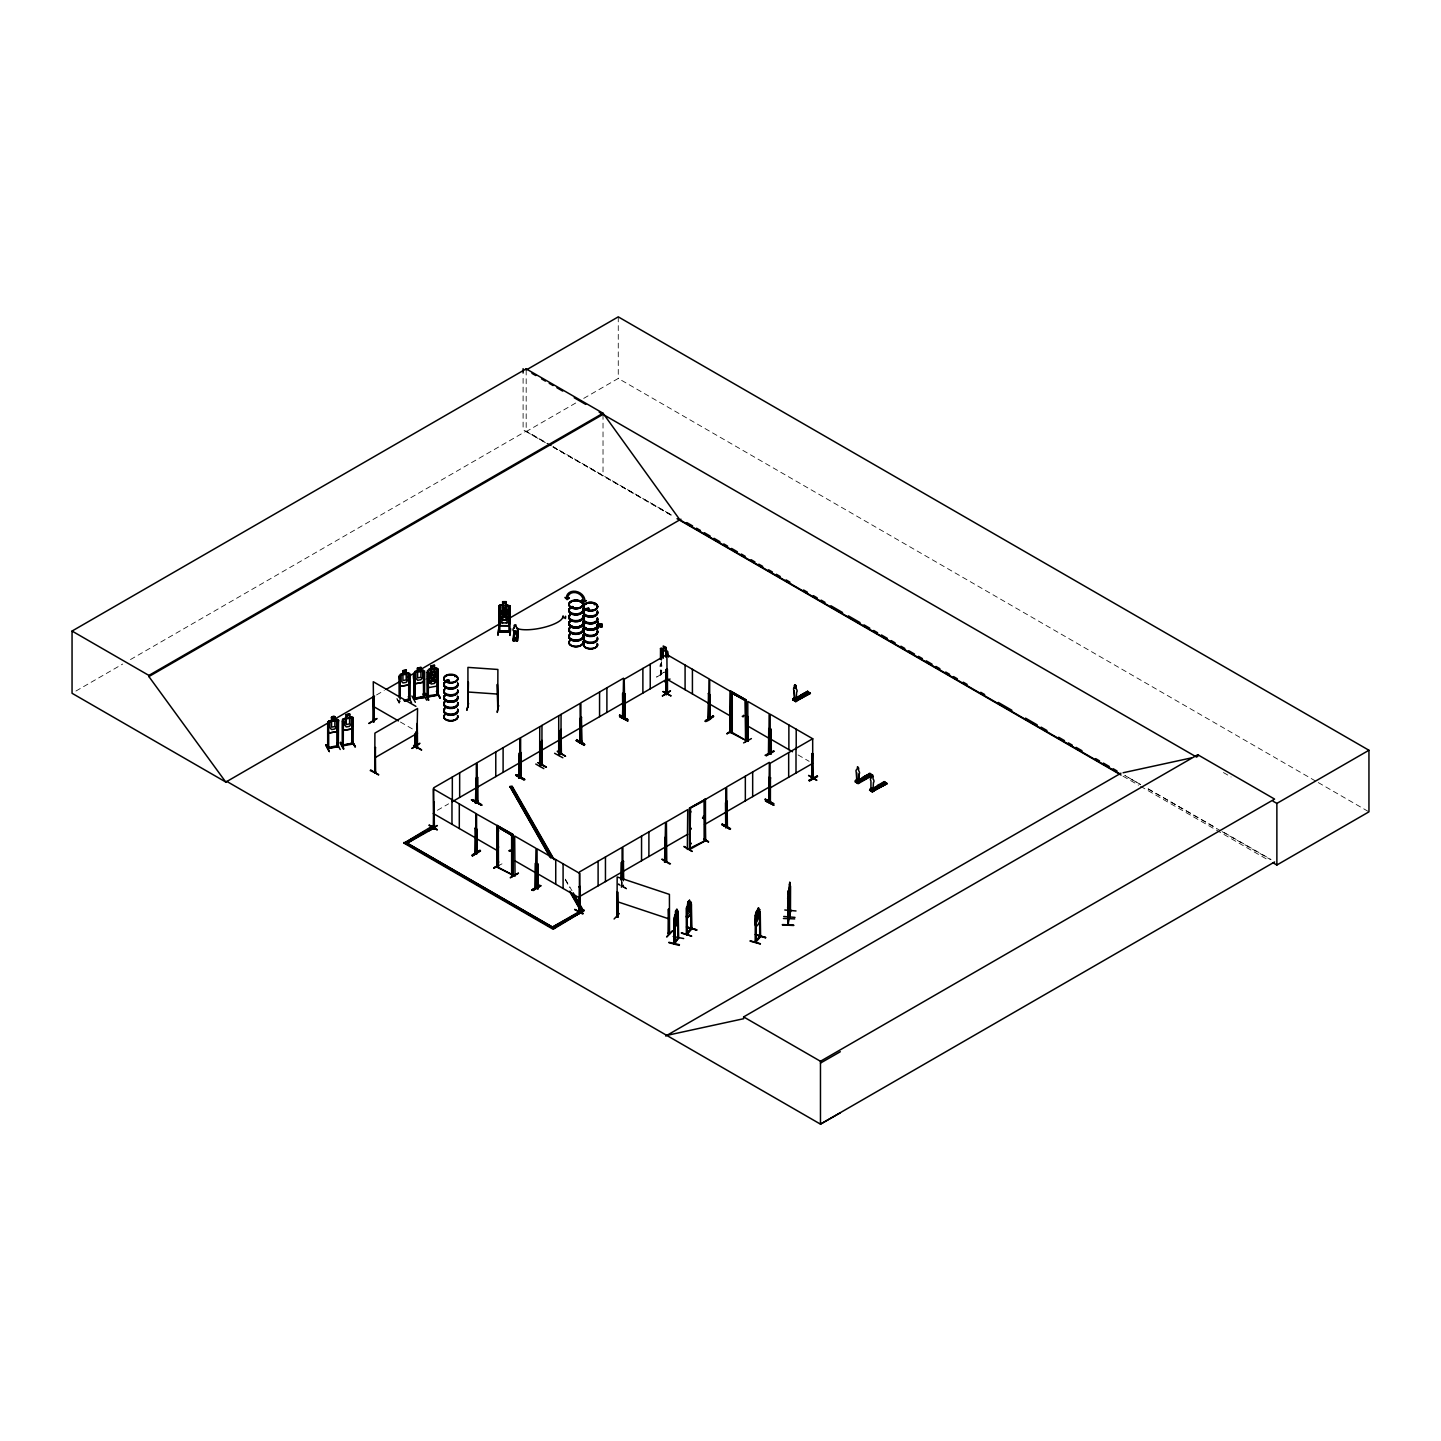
<?xml version="1.0" encoding="UTF-8"?>
<svg xmlns="http://www.w3.org/2000/svg" width="1441" height="1441" viewBox="0 0 1441 1441"><rect width="100%" height="100%" fill="white"/><g stroke="black" fill="none" stroke-linecap="round" stroke-linejoin="round"><path stroke-width="0.75" stroke-dasharray="5 3.75" d="M618.009 884.54L626.673 888.773L618.603 883.675M626.619 888.34L620.188 884.666M398.923 700.812L399.301 701.947L399.139 700.74M398.923 701.713L400.004 701.515M661.509 674.352C659.798 675.847 663.292 669.831 661.239 662.013M397.158 698.669L400.58 704.829M656.61 677.198L664.301 672.353M621.107 879.839C622.692 883.801 620.621 889.097 621.9 886.755M623.395 885.873L622.854 885.675M626.277 888.935L618.081 884.378M626.565 888.773L618.063 883.999M622.602 885.422L622.944 886.557L623.683 885.134M623.557 886.161L622.512 885.495M664.337 671.992L656.682 676.802M660.662 674.838C661.581 677.18 659.041 666.192 660.482 663.851M621.828 885.891L621.017 887.26M497.938 865.951L502.008 863.843M75.941 691.032L122.683 664.049M130.483 659.546L526.181 431.093L551.164 445.503M526.181 370.013L526.181 431.598L576.058 402.814M583.731 398.382L618.261 378.443L1316.299 781.454M376.533 694.958L384.297 690.455M437.38 810.292L448.601 803.826M621.701 886.827L621.828 881.586M621.431 887.386L621.377 880.001M399.085 701.065L400.058 700.92M399.157 701.911L400.13 701.731M660.753 674.874L660.753 663.689M623.683 886.035L623.395 884.99M551.164 445.863L523.101 429.742L523.101 375.218M553.11 446.998L672.064 515.338L553.074 446.62M1148.225 788.911L1216.474 828.125M1224.274 832.61L1271.07 859.502M1318.263 782.571L1368.95 811.841M1223.427 772.556L1231.064 776.969M1148.153 788.947L1220.131 830.502M1222.076 831.619L1270.71 859.701M526.181 431.598L545.4 442.693M553.074 447.124L671.2 515.32M1123.007 776.177L1138.588 785.165M1140.552 786.3L1269.071 860.511M798.044 754.922L809.158 761.334M400.418 722.031L413.999 729.866M660.518 675.127L661.491 661.851M565.34 879.136L572.005 890.772M565.34 879.911L569.789 887.674M396.743 698.741L400.058 705.045M622.098 881.748L622.098 887.062M618.261 316.858L618.261 378.443M603.022 414.378L603.022 475.962M1140.425 784.426L1124.827 775.474L1140.371 784.462"/><path stroke-width="1.5" d="M788.245 902.48L788.065 904.696L787.903 903.345M789.56 894.393L789.722 882.306L789.776 916.602M788.209 893.924L788.515 890.412L788.245 925.284L788.389 924.257M508.691 613.488L510.006 614.641L508.691 613.488L498.874 614.514M499 605.778L500.117 604.716L510.006 605.796L510.006 622.782L508.727 625.79L500.009 625.736L498.874 622.638L500.099 625.556M500.009 622.944L498.874 619.846L500.009 622.944L508.727 622.908L510.006 619.99M500.045 613.506L498.874 614.587M500.099 610.75C496.172 612.551 507.358 608.66 508.691 610.696L510.006 611.777M508.691 610.696L500.045 610.714M788.605 903.399L787.759 909.199L788.839 900.517M789.938 896.086L790.19 892.429M790.064 892.411L789.272 901.111L789.146 898.824M788.209 892.7L787.849 925.266L788.839 918.836M668.408 933.966L668.534 909.073L669.326 934.236L668.228 933.912L669.525 934.002L669.417 894.393L617.162 876.975L617.054 916.548L618.153 916.908L616.874 916.782L617.162 891.943L617.955 916.458M669.218 933.3L668.246 932.975L669.326 933.336M782.409 924.96L793.685 925.482M782.409 924.564L793.685 925.104M783.724 916.476L795 917.395M498.82 607.291L499.847 607.291L498.82 607.291L498.802 632.203L498.928 630.96L509.898 631.104L510.006 632.275L509.88 605.832L506.169 604.788L506.295 601.654L502.585 601.672L502.711 604.806L500.856 605.796L500.856 611.452L502.711 613.902L506.169 613.938L508.025 611.542M498.73 628.636L497.956 635.283L498.784 628.258M499.847 631.032L499.847 631.933M508.871 607.4L509.898 607.418L508.871 607.4L508.979 632.311M508.655 616.838L500.117 616.73L498.874 613.866L500.009 616.91L508.727 616.928L510.006 613.938M509.844 632.311L498.82 631.915M498.928 631.284L509.862 631.14M510.708 628.852L509.88 635.427L510.276 628.834M562.638 617.541C563.269 620.351 563.503 612.479 562.638 617.541A24.587 7.205 -11.3 0 1 542.536 627.736A24.587 7.205 -11.3 0 1 516.599 628.258M789.11 900.535L789.74 885.026M788.245 902.57L788.533 899.202M858.53 781.869L858.908 774.159A2.522 1.459 60 0 0 858.656 770.647L858.53 767.837M858.656 781.797L859.016 774.087M872.976 790.208L873.462 782.427A2.522 1.459 60 0 0 873.102 778.987L872.976 776.177M787.849 898.788L787.849 896.95L787.633 898.77M516.689 639.138L517.211 631.14M788.803 918.854L789.92 883.891M513.212 640.741L513.987 630.906L513.212 640.741L517.211 640.705M516.689 639.047L514.185 638.975L513.662 631.05A2.522 2.053 4.7 0 1 514.185 627.916L514.185 627.826M513.879 638.219L513.771 640.272L513.59 638.201L513.879 639.065M514.167 634.851L514.581 630.906M514.419 634.869L514.725 630.924M514.905 634.869L515.23 630.942M514.797 638.399L515.95 638.435L514.797 638.399L514.797 640.29L515.95 640.218L515.95 638.435M515.5 637.985L515.518 639.102M515.338 637.967L515.284 639.12M517.211 631.23A2.522 2.053 4.7 0 0 516.689 627.988L515.77 624.655M515.95 640.218L515.95 638.525M516.707 634.905L516.238 640.813C519.264 610.101 517.085 646.703 517.067 639.156M516.725 640.813L517.301 634.905M517.463 640.831L518.184 628.906M517.535 640.849L517.787 629.015M789.218 889.583L789.488 884.45M745.483 740.206L731.434 732.929L731.434 692.689L744.979 700.506L745.681 741.557L746.042 699.894L730.389 690.869L730.047 732.532L732.262 732.478L743.592 739.107M677.828 923.159L678.135 919.502L677.828 923.159L674.622 927.842L674.082 925.392M795.378 698.525L794.82 700.596L794.081 690.743A2.522 1.459 60 0 1 794.459 687.717L794.693 684.997M794.225 699.029L795.126 698.273M859.304 782.139L859.502 782.481C853.811 779.671 859.448 780.698 856.494 780.698M871.211 775.798L872.471 774.772L857.305 783.147L872.525 775.114M872.147 788.821L871.463 789.398M870.868 788.569L870.868 790.37C870.328 788.029 873.192 789.614 870.742 788.641L870.742 790.443M690.797 914.116L686.799 918.583L690.797 914.116L691.302 910.496M760.2 918.133L759.695 921.736C750.581 939.244 758.29 899.652 755.264 915.755M668.93 942.288L679.45 944.684M668.93 942.684L679.251 945.422M783.418 918.475L794.693 918.908M784.787 909.991L796.008 910.964M788.119 892.718L788.515 890.412M788.731 891.997L788.641 903.399M788.065 902.264L788.263 900.589M790.551 886.125L790.461 911.414L790.1 909.901M789.11 917.124L790.154 910.73M788.335 925.158L789.38 888.521M789.65 917.052L790.587 911.27M515.121 638.147L515.374 638.993M535.782 764.054L543.815 768.611M562.855 757.768L554.605 753.283M670.479 863.861L662.302 859.376M789.434 884.63L789.848 882.324M789.704 886.521L789.02 890.682M790.082 883.891L789.704 885.513M789.38 894.177L789.704 892.177M789.704 894.609L789.38 896.608L789.218 895.239M681.431 933.12L691.59 936.11M681.431 932.741L691.536 936.128M750.095 941.135L760.254 943.963M750.329 940.793L760.434 943.747M468.001 706.919L467.929 682.35M468.505 703.334L466.866 710.305L468.469 703.712M497.325 684.619L497.757 709.35L497.884 669.471L467.929 667.381L467.929 707.279L468.433 682.368M497.253 712.43L498.586 705.424L497.253 711.908M472.36 855.882L480.159 850.244L472.198 854.891L472.396 855.99L480.555 850.929M518.436 873.246L510.51 877.479M447.467 680.296L446.134 681.305M446.746 681.341L447.07 680.242L448.025 681.305M447.557 681.269L447.07 680.296M454.672 676.423L455.104 676.64M498.28 830.124L498.37 831.637L498.442 830.088M498.442 846.948L498.226 846.894M498.406 847.776L498.406 846.569M498.226 863.051L498.46 861.556L498.442 862.511M571.104 606.841L573.248 607.021M572.852 606.643L571.861 606.517M580.093 601.87L580.633 602.122M586.217 608.516L585.712 609.021A7.043 4.071 0 0 1 588.721 608.048M585.821 609.075L587.46 609.129M594.917 603.995L594.088 604.463L595.133 604.716M690.779 812.22L690.815 811.409M690.581 829.169L690.779 827.873L690.833 829.422M690.599 844.354L690.833 842.877L690.815 843.814M731.344 712.052L731.398 713.601L731.398 712.088M803.628 695.535L802.079 695.174M803.105 695.931L802.673 694.994M879.424 786.246L879.226 785.183M879.226 786.011L880.487 785.597M678.279 938.469L678.207 913.252L678.639 938.055C677.9 935.713 679.071 937.947 674.064 943.747L674.64 915.593M378.641 774.519L370.229 770.575M429.004 825.279L437.019 829.89M429.328 825.063L437.344 829.692M472.342 800.241L480.501 804.78M472.234 800.367C502.116 815.102 451.555 790.172 480.898 804.6M480.88 804.096L472.792 799.575M576.436 740.602C582.434 739.719 591.44 751.049 576.616 739.593M584.235 744.925L576.292 740.692M584.614 744.637L576.526 740.098M619.522 716.735L628.006 721.076L619.846 716.483M583.209 913.36L574.743 909.523M582.794 914.098L574.779 909.433M730.083 829.079C705.478 814.723 747.213 837.617 722.229 824.774M722.355 824.162L730.389 828.809M773.745 805.141L765.315 800.854L773.799 805.249M674.082 942.918L674.406 943.963L674.154 917.359M674.856 943.387L675.523 914.296L674.658 915.665L677.828 910.946L678.135 938.577M678.585 938.001L674.442 943.909L674.46 918.638M691.302 902.372L691.392 929.409L690.671 901.868L686.24 908.082L686.402 934.47M794.459 698.543L793.991 700.128M328.89 747.699L327.954 747.681M327.719 748.293L338.383 746.402M327.701 747.663L338.383 745.501M337.176 746.618L337.284 721.959L338.383 721.995L337.41 722.175M352.252 743.304L353.081 742.854L342.49 745.627M351.874 743.97L352 719.311L353.081 719.347L352.108 719.527M413.621 699.065L424.537 697.336M423.222 697.336L424.284 696.201M427.166 696.868L437.956 694.94M438.082 694.256L436.767 694.256L437.848 694.058M427.563 684.817L428.661 687.627L436.947 686.078L438.154 682.836M337.32 731.56L328.962 733.001L337.32 731.56L338.509 720.122L338.311 746.726L327.701 748.563L327.683 723.688L328.782 723.724L327.683 723.688M352.018 728.93L343.66 730.353L352.018 728.93L353.243 717.546L349.659 717.042L349.659 714.015L346.11 714.664L344.507 724.823L346.272 726.93L349.587 726.336L351.352 723.598L351.352 717.924L349.587 717.24L349.551 714.142M408.668 684.943L400.31 686.366L408.668 684.943L409.892 681.701M424.429 678.999L423.258 682.151L415.044 683.791C413.513 680.206 412.234 674.568 415.044 671.488L417.494 671.128M424.591 679.071L423.366 682.295L415.044 683.791M428.589 681.593L436.875 680.044L438.118 676.874L436.911 680.098L428.589 681.593L427.491 678.783M794.766 698.975L796.243 699.894L796.603 692.184A2.522 1.459 60 0 0 796.243 688.744L796.225 685.88M871.985 789.02L870.958 789.344M703.838 817.497L702.506 818.02L704.361 817.768M703.01 817.497L703.604 818.02M703.334 818.02L703.28 817.083M703.514 815.876L703.64 818.632M689.591 903.381L689.537 900.157L687.897 902.066L687.123 907.11L687.267 934.2L686.402 933.57M508.637 622.818L509.88 619.9M510.006 622.71L508.637 625.682L500.099 625.628M325.882 745.213L329.323 751.572L325.954 744.817M340.058 742.781L343.426 749.032M340.598 742.205L343.931 748.852M411.91 695.985L415.368 702.289M428.319 700.164L425.473 693.373M686.871 934.597L686.853 909.379L686.709 934.705L691.734 928.851M755.318 942.09L755.318 915.719M756.111 940.919L755.264 941.189M759.695 936.974L759.677 909.523L755.75 914.044L758.56 907.812L758.56 910.838M794.495 685.25L795.9 685.322M871.229 775.564L872.958 776.555M870.922 789.056L870.94 780.986A2.522 1.459 60 0 1 871.319 777.96L871.319 775.744M369.022 723.526L377.02 718.519L369.076 723.166M429.364 830.664L437.307 825.513L429.364 830.16M541.023 885.819L533.152 890.07M766.198 755.877L774.141 751.229M598.213 623.467L596.988 620.17M598.213 626.493L596.934 629.321M596.898 627.7L598.087 626.367L601.834 626.979L601.834 623.953L598.087 623.539L596.898 621.846M601.798 627.051L601.834 623.953M372.895 721.473L374.102 721.743L373.273 696.687L373.039 721.563M416.017 745.105C412.937 746.906 417.169 743.448 415.927 732.118M433.201 828.431L434.101 828.935L434.083 802.205L434.371 827.098L433.327 827.656M475.674 852.532L476.971 852.946M537.331 888.178L538.159 888.701L536.989 888.34M537.871 888.214L537.331 887.278M666.336 693.932L666.607 669.381M666.967 694.202L666.138 694.652L667.507 694.148L667.399 669.507L666.408 669.254L667.399 669.507M537.115 888.467L537.061 848.785L579.732 873.426L579.822 913.072L578.922 911.667L579.948 910.964M666.408 654.286L709.08 678.909L708.594 717.888M770.106 753.841L771.295 754.075L771.187 729.416L770.178 729.164L771.187 729.416M812.04 777.077L812.562 776.969M690.563 849.019L705.46 840.733L705.46 799.269L689.464 808.113L689.825 849.776L690.509 808.707L689.464 808.113M787.885 924.672L788.065 896.608M417.368 746.996L416.755 748.563L417.548 708.486L374.894 733.127L374.804 772.772L375.705 772.322L374.498 772.574L375.561 771.493M416.449 747.465L417.638 747.159L416.593 747.393M416.449 748.365L417.368 747.897M433.291 827.314L434.335 827.08M476.124 801.682L475.368 802.979M518.814 777.005L519.571 776.609M580.111 742.529L581.696 742.025L581.317 717.204L581.047 742.421M623.971 717.69L624.728 717.294M580.111 911.234C581.462 909.451 577.517 911.487 579.948 910.064M664.751 862.348L665.544 822.271L622.872 846.912L622.872 879.136M727.345 826.251L726.282 825.549L727.183 825.063M726.3 826.486L727.381 826.161L726.426 826.359M769.638 801.971L770.124 802.061M769.638 802.871L770.521 802.349L769.71 802.817M811.697 777.636L812.022 778.806L812.4 753.229L812.94 778.482L811.589 777.762L812.454 776.969M811.697 778.536L812.454 777.852M691.77 928.941L691.338 904.173L690.833 929.409M436.227 674.766L434.462 677.504L431.147 678.099L429.382 676.009L431.003 665.832L434.534 665.202L434.462 668.426L436.227 669.11L436.245 680.674L434.48 683.43L431.183 684.061L429.418 681.953L429.418 676.297L431.057 674.874M677.792 911.072L676.73 921.538L675.451 923.393L674.766 921.97M675.451 915.323L676.73 913.45M675.451 920.979L676.73 919.124M558.694 755.282L558.73 715.745M561.071 714.394L560.945 753.985M579.678 743.178L580.075 718.393L580.003 742.998M666.769 861.682L666.408 821.928L687.735 809.608L687.339 849.433L688.096 848.479M704.523 799.917L725.85 787.597L725.796 827.62L725.868 826.666M674.496 942.576L678.045 937.929M510.456 851.271C511.663 847.974 508.385 853.27 509.448 850.424M510.186 850.856L509.574 850.694M743.304 716.267L743.592 715.294L743.592 716.303M742.241 716.321L743.16 716.861M856.296 782.103L856.296 780.302L857.521 780.265M446.746 680.35L446.026 681.143L447.07 681.467M573.086 607.039L571.609 607.057M573.14 607.165L572.87 606.859M353.207 743.07L342.652 745.033M353.153 744.024L353.243 717.546M409.802 699.155L408.722 699.876M428.265 696.958L428.373 672.263L427.275 672.226L427.419 697.12L427.455 670.587L431.039 668.93M438.082 695.156L427.527 697.084M508.025 617.45L506.169 619.864L502.711 619.846L500.856 617.414M506.169 622.746L508.025 620.332L508.025 605.886L506.169 604.86M688.222 902.282L689.591 900.337M688.222 903.309L689.212 901.147M686.745 926.995L696.886 929.895L686.492 926.833M686.348 933.552L690.833 928.761M686.402 934.543L691.392 928.761M759.677 909.523L758.506 911L758.452 907.776M755.768 917.016L755.606 942.342L755.714 940.757M759.731 937.028L760.236 911.811L760.596 936.614L755.768 942.234M755.66 934.615L765.783 937.515L755.426 934.813M759.731 936.398L756.165 941.045M755.318 942.18L760.182 935.551M427.563 676.694L428.643 675.325L438.118 674.64M327.846 748.545L327.864 722.049L331.412 720.338M327.9 722.121L329.034 720.842M353.081 743.988L342.4 745.916L342.58 719.401L346.146 717.762M351.946 716.807L342.58 719.401M406.344 670.101L402.796 670.749L402.922 673.848L401.138 675.181L401.138 680.836L402.922 682.944L406.218 682.35L408.001 679.612L408.001 673.956L406.218 673.253L406.308 670.029L402.76 670.677L402.76 673.704L399.247 675.487L400.346 686.438M378.587 774.988L370.643 769.89M542.284 765.279L541.96 740.404L542.284 765.171M559.378 755.3L559.378 730.659M725.868 827.566L727.093 801.376L727.381 826.269M497.217 865.951L497.577 865.194M515.031 875.822L514.671 836.014L535.998 848.317L535.295 887.926M708.63 693.319L708.342 718.14L708.63 693.319L709.819 719.401M748.203 741.25L747.789 716.393L747.915 740.998M768.449 753.373L768.755 728.498L768.755 753.499M617.955 917.106L618.045 892.249M619.27 913.576L614.1 918.998M672.299 930.85L666.625 936.974L672.353 931.282M433.705 826.522L433.813 826.522M476.809 801.25C479.06 800.439 475.998 803.412 477.89 801.232M476.269 801.971L476.269 802.871M477.764 801.989L477.529 777.131L477.457 801.718M519.715 777.78L518.688 778.014L519.481 752.904L518.688 777.924L519.571 777.492M519.859 777.726L519.769 738.098L477.097 762.739L477.259 802.349M581.678 741.322L580.597 741.34L581.678 741.052M623.647 717.798L622.8 718.266L623.539 678.189L580.885 702.812L580.885 742.421M624.89 717.564L624.187 718.879L625.016 718.339M624.655 693.607L624.926 718.501L624.655 693.607L623.845 718.699L624.728 718.194M665.922 694.364L665.886 669.813L665.796 694.49L666.733 693.715M664.535 862.096L665.274 837.077M768.377 801.25L769.404 801.016L768.521 801.52M768.377 802.151L769.746 801.844M770.16 802.979L769.998 763.388L812.67 738.747L812.76 778.356M691.284 927.932L691.392 928.508M755.75 941.405L756.111 917.106M513.771 639.408L514.491 640.759L513.248 640.759M864.978 776.789L864.78 777.852M1119.855 773.835L679.864 519.823L603.022 413.225L526.181 368.86L72.05 631.05L72.05 693.283L225.841 782.067L329.863 721.887L331.574 720.482L331.412 717.294C337.5 713.187 332.529 721.959 337.284 719.347L338.545 720.194M661.401 647.982L660.446 648.648L667.705 651.44L668.624 657.078M499.793 632.185L499.847 607.291M660.753 650.251L660.753 659.203M665.904 647.441L663.256 645.946L663.256 649.17L661.905 649.459L663.256 658.267M668.192 679.828L665.003 681.755L670.029 679.035M793.793 700.488L793.072 698.741L794.748 698.02L793.072 698.741M792.856 699.948L807.518 691.266L808.239 692.13L793.577 700.236M807.518 691.266L810.4 693.373L795.018 701.191L809.662 692.707L795.36 701.389M795.522 701.479L797.215 699.443L795.54 700.164M868.347 774.069C875.48 777.275 865.248 774.61 869.806 773.223L872.706 775.33L858.188 783.652L855.378 781.779L870.328 773.745L856.08 782.463L855.378 780.716C857.359 777.401 858.134 784.174 856.422 782.031L856.422 780.229M855.666 782.211L870.508 774.105M857.377 783.202L871.823 774.844M857.827 783.436L857.827 782.985M869.824 790.262L884.99 782.445L869.607 790.28L871.499 788.317M884.954 782.445C880.289 779.923 888.647 787.092 882.793 782.409M884.252 781.562L887.152 783.67L871.787 791.541L886.593 783.382M872.111 791.703L887.116 783.688M520.976 752.508L520.922 777.564L521.264 752.67M540.087 741.485L540.033 766.522L540.375 741.629M560.945 754.4L561.071 729.362L561.396 754.237L560.675 753.247M524.704 779.311L516.707 774.646M538.159 762.685L546.373 767.26L538.322 762.613M580.417 743.196L580.075 703.424L520.633 737.756L520.579 777.383M546.355 767.206L538.123 762.793M565.484 756.237L557.235 751.247L565.466 756.183M584.271 745.393L576.274 740.692M725.489 802.781L725.742 827.602M692.13 851.379L683.917 846.443L692.148 851.433M708.414 842.048L705.406 839.581M373.291 720.374L373.669 721.905L373.994 697.102M374.066 720.806L373.435 720.428M374.804 772.772L375.326 747.519L375.615 772.412M375.597 747.681L374.606 747.933M413.909 745.411L421.529 749.752M411.91 748.419L419.907 743.286L412.018 748.419M434.371 802.367L433.651 802.781M475.728 803.177L476.034 777.996L475.512 803.249M581.588 717.366L580.597 717.636M622.944 718.176L623.269 692.995L622.458 718.104L622.998 717.312M624.926 693.769L623.935 694.022M665.886 669.813L666.877 669.543M515.68 775.276L524.182 779.617L516.13 775.024M619.468 715.366L627.952 719.689L619.9 715.114M670.84 695.841L663.238 691.5M433.417 826.287L434.443 826.305M476.323 802.889L476.323 763.19L433.651 787.813L433.327 828.557M434.011 827.999L433.291 788.875L475.962 813.499L475.278 852.766M667.219 693.715L666.481 693.157M624.926 718.501L624.205 679.215L666.877 654.574L667.219 694.346L667.129 669.669M475.782 853.108L475.494 827.909L476.521 853.576M476.232 828.323L475.224 828.053M709.35 693.733L708.342 693.463M475.548 851.631L475.674 851.631M708.396 717.276L709.44 717.51L708.54 717.258M713.331 715.727L705.315 720.806L713.673 716.339M537.349 863.591L538.033 888.575M770.917 729.578L770.989 753.373M770.989 753.625L770.521 752.742M580.147 886.539L579.156 886.791L580.147 886.539L580.093 912.91L579.012 912.621L579.282 887.818M621.107 879.839L621.828 862.168L621.828 879.424M622.602 878.974L623.323 861.286L623.593 878.722M623.593 861.448L622.602 861.718M727.381 801.538L726.372 801.79M768.99 801.79L769.332 762.361L726.66 786.984L726.786 826.558M770.719 777.924L769.71 778.194M812.076 778.734L812.382 753.553M813.138 753.643L811.661 753.967M661.905 859.196L669.579 863.916M765.351 799.413L773.745 803.862L765.243 799.539M665.274 860.817L664.751 861.448M579.57 912.135L553.164 926.707L579.84 911.306L581.389 912.207L553.164 929.283L404.056 843.183L432.282 826.125L433.831 827.026L407.173 843.183L434.101 828.035M664.553 862.132L665.634 861.88M583.929 910.154L575.986 915.323L583.983 910.226M576.058 915.269L584.037 910.676L576.04 914.873M813.138 777.383L812.058 778.068L812.4 753.229M809.103 780.211L817.497 776.321L809.158 780.283M809.103 780.734L817.101 775.979M817.479 776.285L809.554 780.968M476.557 828.971L476.611 853.991L476.935 829.187M710.053 694.598L709.692 719.419L709.674 679.413L731.019 691.734L730.767 731.109M713.493 716.249C697.012 724.643 710.107 721.923 713.277 715.655M705.279 721.257L713.277 716.573M730.641 706.486L730.785 731.524M493.831 867.896L498.604 865.05M493.813 868.347L498.658 865.537L493.813 867.824M731.722 730.461L726.93 733.757L731.92 731.019M731.74 730.857L726.948 733.649M510.294 877.803L518.274 873.174M535.368 863.249L535.332 887.962M743.592 742.908L751.391 738.585M531.945 889.89L539.907 885.206L531.927 889.836M531.981 890.322L539.961 885.693M765.063 755.3L773.223 751.175M72.05 631.05L148.891 675.415L603.022 413.225M840.319 1112.812L820.469 1124.142L226.795 781.4L225.733 782.013L148.891 676.568L603.022 414.378M333.754 719.653L374.588 696.075M386.242 689.338L399.859 681.485M407.641 676.982L499.036 624.223M508.745 618.603L680.945 519.192M374.894 757.768L417.548 733.127M452.33 801.664L476.323 787.813M477.097 787.38L519.769 762.739M520.633 762.379L580.075 728.065M580.885 727.453L623.539 702.812M624.205 703.838L666.877 679.215M404.056 843.183L424.663 831.295M428.463 829.097L432.282 826.882L433.993 828.053M497.271 825.459L496.929 867.122L512.348 874.795L498.442 867.464L498.316 827.278L511.861 835.096L511.843 875.534L512.924 875.948L512.924 834.483L497.271 825.459L496.929 867.122M476.647 854.009L476.557 814.003L512.924 834.483M730.047 691.068L746.042 699.894M794.459 685.502L794.459 687.717M796.243 686.528L796.243 688.744M794.081 690.743L794.567 698.795L794.531 697.894M730.047 732.532L730.389 690.869M792.91 700.002L807.536 691.608M808.023 691.77L793.054 699.822L795.954 701.713M809.698 692.851L795.432 701.407M795.756 701.479L810.328 693.355M705.46 799.269L689.681 808.221L689.464 849.56M579.426 896.626L622.098 871.985M622.872 871.535L665.544 846.912M726.66 811.625L769.332 786.984M666.408 846.551L687.735 834.231M704.523 824.558L725.85 812.238M769.998 788.011L812.67 763.388M404.056 842.409L553.164 928.508L581.389 912.207M705.46 840.733L704.901 799.431M856.675 780.806L856.494 772.646A2.522 1.459 60 0 1 856.873 769.62L857.755 766.882M855.378 780.716L857.053 780.86M863.123 777.293L864.6 776.231L867.266 777.996L864.6 776.231M865.897 775.708L867.374 774.646L870.04 776.177M855.161 781.905L870.022 773.799M857.827 782.139L859.502 781.4M877.569 785.633L879.046 784.57L881.712 786.336L879.046 784.57M880.343 784.048L881.82 782.985L884.486 784.516M869.589 790.244L884.468 782.139M884.81 782.211L870.544 790.785L869.806 790.118L872.688 792.028M872.273 791.325L873.948 789.74L873.948 790.821M886.935 783.31L872.273 791.775L872.273 790.479M665.724 1036.043L1120.918 773.223M743.628 1016.914L1197.759 754.724L1274.601 799.089L820.469 1061.278L743.628 1016.914L743.628 1018.715L666.787 1035.413M1273.051 801.214L1276.87 803.412L1368.95 750.257L1368.95 811.841L1276.87 865.014L1272.979 862.763M1274.601 861.952L820.469 1124.142L820.469 1061.278M820.469 1063.08L840.319 1051.732M731.56 692.905L745.483 700.236L731.56 692.905L731.524 732.983M511.645 835.222L498.442 827.494L511.645 835.222L511.645 875.191M511.825 851.811L512.185 849.956M691.86 847.254L704.163 841.166L704.055 800.89L689.933 808.365L689.825 849.776M502.711 610.75L500.856 611.759L500.856 620.278L502.711 622.728M500.856 614.623L502.711 613.632M425.383 693.823L428.896 700.11M375.164 772.16L375.326 747.519M519.318 777.546L519.481 752.904M572.545 606.877L571.555 606.967M446.332 680.8L447.755 680.999M731.398 696.129L731.524 696.904M731.344 696.039L731.56 696.093M731.344 727.561L731.56 727.921M864.6 777.095L865.609 777.852M768.665 802.385L769.044 800.89M770.377 802.403L770.431 777.762M665.148 860.835L664.949 862.276M541.924 765.423L541.96 725.435M514.743 875.119L515.085 875.84M424.356 696.543L413.747 699.281L413.747 674.406L414.72 674.244L414.774 698.831M423.438 696.363L413.891 698.417M428.265 696.057L427.166 695.931L436.767 694.508M328.692 748.419L328.656 723.508M337.32 745.663L338.293 745.79M338.293 746.69L338.221 745.501M559.054 755.516L559.09 730.515M747.843 741.394L747.789 701.425L769.134 713.727L768.882 753.103M865.411 777.906L865.411 776.789M535.692 888.106L535.638 863.087M1123.115 772.754L1191.185 757.948M617.054 915.647L618.153 915.972L617.036 915.954M668.426 933.678L668.534 909.073M871.841 788.587L871.265 789.344M549.94 857.053L509.97 786.516L512.059 786.12L554.245 859.773M509.97 787.29L512.059 786.894L553.128 858.602M569.915 891.168L581.029 910.55L583.119 910.928L581.029 911.324L569.915 891.943M434.48 675.361L431.183 675.973L431.183 681.629L434.48 681.017L434.462 669.435L431.147 670.029L431.147 675.685L434.462 675.09M421.042 667.453L417.494 668.102L417.62 671.2L415.837 672.533L415.837 678.189L417.62 680.296L420.916 679.702L422.699 676.964L422.699 671.308L420.916 670.605L421.006 667.399L417.458 668.03L417.458 671.056M431.111 665.922L434.462 665.382M408.776 700.236L408.632 675.325L409.604 675.163L409.658 700.092L409.892 673.559L406.344 673.127M421.042 670.497L424.591 670.93L424.429 697.372L413.981 699.281M400.382 674.208L408.632 672.731M423.33 670.083L415.044 671.488M434.57 668.3L438.118 668.732L438.046 695.21L437.848 670.317L436.875 670.497L436.875 695.373M436.821 667.994L428.589 669.308M399.157 697.426L399.031 677.054L400.004 676.892L400.13 697.264M423.348 672.695L424.429 672.731L423.348 672.695L423.582 697.552M400.13 677.108L399.031 677.054M414.828 699.083L414.828 674.46L413.747 674.406M428.373 672.263L427.275 672.226M436.947 691.824L439.793 698.056M404.327 700.092L408.524 699.353M404.435 700.326L409.73 698.867M404.327 700.74L409.73 699.768M404.435 700.956L409.568 699.768M426.716 700.182L422.897 694.022M331.448 717.366L334.996 716.735M346.146 714.718L349.659 714.015M408.253 696.669L411.532 702.506M436.407 691.446L440.298 698.056L436.893 691.752M329.052 720.86L338.419 720.266M342.4 721.04L343.48 721.076L342.4 721.04L342.634 745.898M352.054 740.638L354.918 746.888M340.22 749.518L336.762 742.872M351.604 740.656L355.423 746.87L352 740.584M662.86 691.626L670.912 695.841M619.54 715.24L627.592 719.834M413.549 745.555L421.583 750.095M515.752 775.168L523.731 779.869M816.705 780.392L808.581 775.42L816.633 779.995M343.48 744.583L343.48 745.483M328.656 747.249L328.512 748.095M509.177 850.568L510.456 850.532M879.424 785.309L880.487 785.777M437.037 695.355L436.875 694.472M373.669 721.905L373.273 681.719L415.927 706.36M352.162 744.186L352 719.311M343.246 745.483L343.372 720.86M337.446 746.834L337.284 721.959M415.116 745.501L415.206 733.865M415.602 746.132L415.656 732.28M579.678 912.135L581.389 912.982M502.711 611.777L506.169 611.795M502.711 614.641L506.169 614.659M502.711 617.432L506.169 617.45M502.711 604.734L498.874 605.742L498.874 622.71M502.711 611.47L506.169 611.524M509.88 632.275L498.838 632.167M513.59 639.282L517.355 639.39M788.713 892.393L788.731 919.484M790.19 884.306L790.028 911.306M689.482 903.345L689.482 912.441L687.951 914.224L687.123 912.765M758.398 910.982L759.209 916.674L756.849 921.862L756.903 912.765M497.884 709.008L497.361 684.403M467.929 692.004L497.884 694.094M794.91 684.871L796.207 686.24M598.123 626.313L601.708 626.853M676.766 912.279L676.892 909.271L676.73 924.564M673.199 936.488L683.682 938.559M446.692 681.071L448.061 680.728M687.897 902.066L687.897 905.092M755.39 934.47L765.531 937.893M686.24 916.224L686.925 918.619M686.528 927.175L696.705 930.111M617.162 901.616L669.417 919.034M342.508 744.997L343.588 745.051M433.993 828.935L433.921 825.945M431.093 671.92L434.588 671.2L434.624 674.298L436.245 675.018M857.413 766.846L858.512 768.215M506.169 610.786L508.025 611.795M506.169 613.65L508.025 614.677M773.763 751.103L766.27 755.48M708.342 718.104L708.792 717.042M622.548 693.409L622.818 718.212M765.243 799.016L773.745 803.862M581.588 742.007L581.317 717.204M722.013 824.432L730.245 829.368L722.049 824.846M477.529 777.131L476.809 777.546M621.107 862.583L621.377 880.001M417.548 748.095L417.278 723.31M540.645 885.693L533.152 890.592M703.784 839.058L708.612 841.814L703.622 839.22M516.508 775.222L524.74 779.761M1368.95 750.257L618.261 316.858L526.181 370.013L526.181 368.86M531.945 373.345L535.8 375.561M541.564 378.893L545.4 381.108M549.237 383.324L553.074 385.54M556.928 387.755L562.692 391.087M574.22 397.752L585.73 404.399M599.186 412.162L1196.696 757.137M686.781 522.579L692.617 525.947M696.507 528.199L700.398 530.432M704.289 532.684L710.143 536.052M714.034 538.304L719.87 541.672M723.76 543.923L727.651 546.175M731.56 548.427L737.396 551.795M741.286 554.046L745.177 556.298M751.013 559.666L754.922 561.918M758.813 564.17L762.703 566.403M768.539 569.789L772.43 572.023M776.339 574.275L780.229 576.526M786.065 579.894L789.956 582.146M803.592 590.017L807.482 592.269M813.318 595.637L817.209 597.889M821.1 600.122L825.009 602.374M830.845 605.742L842.517 612.497M848.371 615.865L860.043 622.602M863.934 624.854L869.788 628.222M873.678 630.474L877.569 632.725M881.46 634.977L887.296 638.345M891.186 640.597L895.095 642.848M900.931 646.216L904.822 648.468M908.713 650.702L914.549 654.088M918.457 656.321L922.348 658.573M926.239 660.825L932.075 664.193M935.966 666.444L939.874 668.696M945.71 672.064L949.601 674.316M953.492 676.568L957.382 678.801M963.236 682.187L967.127 684.421M980.745 692.292L984.635 694.544M998.271 702.415L1011.906 710.287M1025.524 718.14L1037.214 724.895M1041.104 727.147L1046.941 730.515M1058.631 737.252L1064.467 740.62M1068.357 742.872L1072.248 745.123M1076.139 747.375L1081.993 750.743M1095.61 758.614L1099.501 760.866M1103.392 763.1L1109.246 766.486M1113.136 768.719L1117.027 770.971M677.036 518.688L1121.062 775.06M793.991 698.345L796.351 699.822M793.27 699.714L795.54 701.01M812.85 738.837L770.178 714.196L770.178 753.895L770.467 729.002M865.897 775.492L868.563 777.023M880.343 783.832L883.009 785.363M863.123 777.077L865.789 778.626M877.569 785.417L880.235 786.966M871.121 789.38L873.102 790.136M869.824 789.056L870.022 790.028M666.408 678.909L709.08 703.55M770.178 738.837L792.532 751.734M709.674 704.055L731.019 716.375M747.789 726.048L769.134 738.368M373.273 706.36L398.473 720.914M433.291 813.499L475.962 838.14M476.557 838.644L497.902 850.965M514.671 860.637L535.998 872.958M537.061 873.426L579.732 898.067M497.271 866.924L497.469 825.819M407.551 843.399L552.786 927.265M475.224 852.784L475.494 827.909M760.65 935.587L760.686 936.524M414.918 745.736L414.936 734.027M480.267 850.748L472.306 855.396M856.927 780.662L856.494 772.646M573.122 892.718L583.119 910.154M574.22 895.419L583.119 910.928M509.97 786.516L551.038 858.224M437.848 670.317L436.875 670.497M409.604 675.163L408.632 675.325M342.616 727.597L343.697 730.425M327.864 730.173L328.998 733.073M325.882 744.871L329.323 751.572M427.563 678.675L428.679 681.485M427.689 684.781L428.734 687.519M790.659 909.865L790.659 910.82M787.633 906.911L787.795 909.199M1276.87 803.412L1276.87 865.014M1197.759 754.724L1197.759 756.507M808.707 693.643L806.041 692.328M796.999 699.317L797.215 700.506M796.207 729.218L796.207 749.374M796.008 748.365L796.008 772.988M788.875 724.985L788.875 749.626M788.677 752.598L788.677 777.221M769.044 777.167L769.278 802.025M752.67 771.962L752.67 796.603M745.826 700.02L745.681 741.557M745.339 776.195L745.339 800.836M732.262 692.491L732.262 732.478M727.093 801.376L727.093 826.017M705.117 799.071L705.117 840.535M692.419 669.308L692.419 693.932M685.087 665.076L685.087 689.699M676.495 910.262L675.685 912.459L676.892 909.271L675.451 911.27L675.451 926.437M667.183 656.033L665.976 647.387M665.814 657.204L665.814 651.548L663.256 650.179L663.256 655.835M661.491 650.648L661.491 659.6M661.239 650.81L661.239 659.78M660.536 648.594L660.482 659.366M650.233 664.193L650.233 688.834M648.9 831.889L648.9 856.512M642.884 668.426L642.884 693.067M641.551 836.122L641.551 860.745M623.323 861.286L623.323 880.721M622.098 879.586L622.098 847.362L579.426 871.985L579.426 887.656M606.895 687.807L606.895 712.43M605.454 856.963L605.454 881.604M599.564 692.04L599.564 716.663M598.123 621.449L598.087 628.492M598.105 861.196L598.105 885.837M579.426 897.743L579.57 913.036M563.089 863.807L563.089 888.449M555.74 859.575L555.74 884.216M554.731 928.382L405.605 842.283M539.745 726.714L539.691 766.342M538.069 864.006L537.871 888.863L537.799 864.168M523.101 368.68L523.101 373.039M514.185 627.916L514.545 624.89A24.587 7.205 -11.3 0 0 514.761 626.763M512.564 834.699L512.564 876.146M503.107 747.717L503.107 772.358M495.776 751.95L495.776 776.591M459.661 772.808L459.661 797.431M459.301 803.898L459.301 828.521M452.33 777.041L452.33 799.431M451.97 799.665L451.97 824.288M428.247 672.046L428.283 696.976M424.32 672.515L424.356 697.444M400.004 676.892L400.004 699.281M334.834 716.789L334.87 719.888L336.654 720.572L336.654 726.228L334.87 728.984L331.574 729.578L329.791 727.471L329.791 721.815M328.026 722.139L328.026 730.209M148.891 675.415L148.891 676.568M457.734 690.419A7.151 4.125 0 0 1 449.88 695.589A7.151 4.125 0 0 1 444.621 689.428M457.626 690.833A7.061 4.071 0 0 1 449.898 695.931A7.061 4.071 0 0 1 444.711 689.843M445.845 681.701A7.025 4.053 0 0 0 457.608 679.882A7.007 4.053 0 0 0 448.998 674.91A7.025 4.053 0 0 0 445.845 681.701A7.007 4.053 0 0 0 457.59 679.882A7.025 4.053 0 0 0 448.998 674.928A7.007 4.053 0 0 0 445.863 681.683A7.151 4.125 0 0 1 448.962 680.71M457.734 683.628A7.151 4.125 0 0 1 449.88 688.78A7.151 4.125 0 0 1 444.621 682.62M457.626 689.699A7.061 4.071 0 0 1 449.898 694.778A7.061 4.071 0 0 1 444.711 688.708M457.626 684.025A7.061 4.071 0 0 1 449.898 689.122A7.061 4.071 0 0 1 444.711 683.052M445.827 682.205A7.061 4.071 0 0 1 448.98 681.161M457.734 683.268A7.151 4.125 0 0 1 449.88 688.438A7.151 4.125 0 0 1 444.621 682.277M445.755 681.431A7.151 4.125 0 0 1 448.962 680.35M457.626 682.89A7.061 4.071 0 0 1 449.898 687.987A7.061 4.071 0 0 1 444.711 681.917M445.827 681.071A7.061 4.071 0 0 1 448.98 680.008M457.734 709.801A7.151 4.125 0 0 1 449.88 714.952A7.151 4.125 0 0 1 444.621 708.792M457.626 710.197A7.061 4.071 0 0 1 449.898 715.294A7.061 4.071 0 0 1 444.711 709.224M457.644 715.655A7.079 4.089 0 0 1 449.898 720.77A7.079 4.089 0 0 1 444.693 714.682A7.007 4.053 0 0 0 449.898 720.59A7.007 4.053 0 0 0 457.59 715.511M457.626 715.907A7.061 4.071 0 0 1 449.898 721.004A7.061 4.071 0 0 1 444.711 714.934M457.734 702.992A7.151 4.125 0 0 1 449.88 708.161A7.151 4.125 0 0 1 444.621 702.001M457.626 709.062A7.061 4.071 0 0 1 449.898 714.16A7.061 4.071 0 0 1 444.711 708.089M457.626 703.406A7.061 4.071 0 0 1 449.898 708.504A7.061 4.071 0 0 1 444.711 702.433M457.734 709.44A7.151 4.125 0 0 1 449.88 714.61A7.151 4.125 0 0 1 444.621 708.45M457.734 702.65A7.151 4.125 0 0 1 449.88 707.819A7.151 4.125 0 0 1 444.621 701.659M457.626 702.271A7.061 4.071 0 0 1 449.898 707.369A7.061 4.071 0 0 1 444.711 701.281M597.457 618.459A7.151 4.125 0 0 1 589.621 623.611A7.151 4.125 0 0 1 584.362 617.45M597.349 618.855A7.043 4.071 0 0 1 589.639 623.953A7.043 4.071 0 0 1 584.452 617.883M597.385 624.313A7.079 4.089 0 0 1 589.621 629.411A7.079 4.089 0 0 1 584.434 623.323A7.025 4.053 0 0 0 589.639 629.231A7.007 4.053 0 0 0 597.331 624.169A7.025 4.053 0 0 1 589.639 629.231A7.007 4.053 0 0 1 584.47 623.196M597.385 624.547A7.079 4.089 0 0 1 589.621 629.663A7.079 4.089 0 0 1 584.434 623.575M597.457 611.65A7.151 4.125 0 0 1 589.621 616.82A7.151 4.125 0 0 1 584.362 610.66M585.496 609.795A7.151 4.125 0 0 1 588.703 608.732M597.349 617.721A7.043 4.071 0 0 1 589.639 622.8A7.043 4.071 0 0 1 584.452 616.748M597.367 612.065A7.061 4.071 0 0 1 589.621 617.162A7.061 4.071 0 0 1 584.434 611.074M585.55 610.227A7.061 4.071 0 0 1 588.721 609.183M597.457 618.099A7.151 4.125 0 0 1 589.621 623.269A7.151 4.125 0 0 1 584.362 617.108M597.457 611.308A7.151 4.125 0 0 1 589.621 616.46A7.151 4.125 0 0 1 584.362 610.3M585.496 609.453A7.151 4.125 0 0 1 588.703 608.39M597.349 610.93A7.043 4.071 0 0 1 589.639 616.009A7.043 4.071 0 0 1 584.452 609.939M597.457 637.823A7.151 4.125 0 0 1 589.621 642.992A7.151 4.125 0 0 1 584.362 636.832M597.349 638.237A7.043 4.071 0 0 1 589.639 643.316A7.043 4.071 0 0 1 584.452 637.264M597.385 643.929A7.079 4.089 0 0 1 589.621 649.026A7.079 4.089 0 0 1 584.434 642.938M597.457 631.032A7.151 4.125 0 0 1 589.621 636.183A7.151 4.125 0 0 1 584.362 630.023M597.349 637.102A7.043 4.071 0 0 1 589.639 642.182A7.043 4.071 0 0 1 584.452 636.111M597.349 631.446A7.043 4.071 0 0 1 589.639 636.526A7.043 4.071 0 0 1 584.452 630.456M597.457 630.672A7.151 4.125 0 0 1 589.621 635.841A7.151 4.125 0 0 1 584.362 629.681M597.349 630.293A7.043 4.071 0 0 1 589.639 635.391A7.043 4.071 0 0 1 584.452 629.321M582.848 616.28A7.151 4.125 0 0 1 575.013 621.449A7.151 4.125 0 0 1 569.735 615.289M582.74 616.694A7.043 4.071 0 0 1 575.013 621.773A7.043 4.071 0 0 1 569.843 615.721M582.74 622.008A7.043 4.071 0 0 1 575.013 627.087A7.043 4.071 0 0 1 569.843 621.017A7.007 4.053 0 0 0 574.13 626.961A7.007 4.053 0 0 0 582.957 623.052M582.722 621.99A7.025 4.053 0 0 1 575.013 627.069A7.025 4.053 0 0 1 569.843 621.017M582.758 622.422A7.061 4.071 0 0 1 575.013 627.519A7.061 4.071 0 0 1 569.825 621.431M582.848 609.489A7.151 4.125 0 0 1 575.013 614.659A7.151 4.125 0 0 1 569.735 608.498M582.74 615.559A7.043 4.071 0 0 1 575.013 620.639A7.043 4.071 0 0 1 569.843 614.568M582.74 609.903A7.043 4.071 0 0 1 575.013 614.983A7.043 4.071 0 0 1 569.843 608.913M582.848 615.937A7.151 4.125 0 0 1 575.013 621.107A7.151 4.125 0 0 1 569.735 614.929M582.848 609.129A7.151 4.125 0 0 1 575.013 614.298A7.151 4.125 0 0 1 569.735 608.138M582.758 608.75A7.061 4.071 0 0 1 575.013 613.848A7.061 4.071 0 0 1 569.825 607.778M582.848 635.661A7.151 4.125 0 0 1 575.013 640.831A7.151 4.125 0 0 1 569.735 634.652M582.74 636.075A7.043 4.071 0 0 1 575.013 641.155A7.043 4.071 0 0 1 569.843 635.085M582.74 641.371A7.043 4.071 0 0 1 575.013 646.469A7.043 4.071 0 0 1 569.843 640.398A7.007 4.053 0 0 0 574.13 646.343A7.007 4.053 0 0 0 582.957 642.434M582.74 623.016A7.043 4.071 0 0 1 575.013 628.096A7.043 4.071 0 0 1 569.843 622.026A7.007 4.053 0 0 0 574.13 627.97A7.007 4.053 0 0 0 582.957 624.061M582.74 641.785A7.043 4.071 0 0 1 575.013 646.865A7.043 4.071 0 0 1 569.843 640.795M582.848 628.852A7.151 4.125 0 0 1 575.013 634.022A7.151 4.125 0 0 1 569.735 627.862M582.758 634.923A7.061 4.071 0 0 1 575.013 640.02A7.061 4.071 0 0 1 569.825 633.95M582.758 629.267A7.061 4.071 0 0 1 575.013 634.364A7.061 4.071 0 0 1 569.825 628.294M582.848 635.301A7.151 4.125 0 0 1 575.013 640.47A7.151 4.125 0 0 1 569.735 634.31M582.848 628.51A7.151 4.125 0 0 1 575.013 633.68A7.151 4.125 0 0 1 569.735 627.519M582.74 628.132A7.043 4.071 0 0 1 575.013 633.211A7.043 4.071 0 0 1 569.843 627.159M502.585 607.634L506.295 607.652L502.585 607.634M565.07 617.901C565.701 620.711 565.935 612.839 565.07 617.901M435.975 682.133L434.84 682.44L432.894 679.882L429.832 683.394L432.138 679.341L429.922 676.297L432.84 678.531L435.83 675.199L433.597 679.089L435.975 682.133M507.682 618.855L504.458 615.991L501.234 618.928L503.666 615.325L501.342 611.849L504.386 614.641L507.538 611.885L505.197 615.361L507.682 618.855M662.428 695.913L670.425 690.923L662.428 695.913M689.482 904.354L687.951 906.155L687.951 911.811L689.482 910.01L689.482 904.354M758.11 908.767L757.119 910.928L758.11 908.767M758.398 911.991L756.849 913.774L756.849 919.43L758.398 917.647L758.398 911.991M569.339 598.141L567.124 599.618L564.908 597.493L566.439 597.709A9.511 7.511 24.1 0 1 575.643 591.332A9.511 7.511 24.1 0 1 584.848 600.465L586.361 600.699L584.001 602.14L581.642 599.978L583.173 600.213A7.944 6.268 24.1 0 0 575.481 592.593A7.944 6.268 24.1 0 0 567.808 597.925L569.339 598.141M668.138 654.178L668.138 654.178M668.102 679.323L665.003 681.755L668.138 679.395M433.561 803.682L433.561 803.682M433.885 671.92L431.76 673.343L433.885 671.92M405.623 670.84L403.498 672.226L405.623 670.84M420.34 668.192L418.214 669.579L420.34 668.192M433.867 665.994L431.742 667.399L433.867 665.994M406.218 674.262L402.922 674.856L402.922 680.512L406.218 679.918L406.218 674.262M420.916 671.632L417.62 672.226L417.62 677.882L420.916 677.288L420.916 671.632M334.294 717.474L332.169 718.861L334.294 717.474M348.992 714.826L346.867 716.213L348.992 714.826M334.87 720.896L331.574 721.491L331.574 727.147L334.87 726.552L334.87 720.896M349.587 718.248L346.272 718.843L346.272 724.499L349.587 723.904L349.587 718.248M505.557 608.246L503.323 608.228L503.323 609.255L505.557 609.255L505.557 608.246M505.557 611.11L503.323 611.11L503.323 612.119L505.557 612.137L505.557 611.11M506.169 620.314L502.711 620.296L502.711 605.814L506.169 605.868L506.169 620.314M505.557 602.32L503.323 602.284L503.323 603.311L505.557 603.329L505.557 602.32M601.077 624.511L599.888 624.331L599.888 626.151L601.077 626.331L601.077 624.511M665.364 647.766L663.725 646.883L665.364 648.774L665.364 647.766M807.735 694.22L805.069 692.671L807.735 694.22M806.276 695.066L803.592 693.517L806.276 695.066M804.961 695.805L802.295 694.274L804.961 695.805M803.502 696.651L800.818 695.12L803.502 696.651M447.286 681.809A7.061 4.071 0 0 0 457.878 678.279A7.061 4.071 0 0 0 447.286 674.748A7.061 4.071 0 0 0 447.286 681.809M449.898 701.209A7.025 4.053 0 0 0 457.608 696.129A7.007 4.053 0 0 1 449.898 701.209A7.007 4.053 0 0 1 444.747 695.174A7.025 4.053 0 0 0 449.898 701.209M449.898 701.641A7.061 4.071 0 0 0 457.626 696.543A7.061 4.071 0 0 1 449.898 701.695A7.061 4.071 0 0 1 444.711 695.607A7.061 4.071 0 0 0 449.898 701.641M449.898 702.235A7.025 4.053 0 0 0 457.608 697.156A7.007 4.053 0 0 1 449.898 702.217A7.025 4.053 0 0 1 444.729 696.183A7.007 4.053 0 0 0 449.898 702.217M585.55 609.183A7.079 4.089 0 0 0 597.385 607.345A7.079 4.089 0 0 0 588.721 602.356A7.079 4.089 0 0 0 585.55 609.183M587.027 610.39A7.025 4.053 0 0 0 597.583 606.877A7.007 4.053 0 0 0 587.045 603.347A7.025 4.053 0 0 0 587.027 610.39A7.007 4.053 0 0 0 597.565 606.859A7.025 4.053 0 0 0 587.027 603.365A7.007 4.053 0 0 0 587.045 610.372M587.009 610.029A7.079 4.089 0 0 0 597.619 606.499A7.079 4.089 0 0 0 587.009 602.968A7.079 4.089 0 0 0 587.009 610.029M589.639 648.63A7.025 4.053 0 0 0 597.331 643.551A7.007 4.053 0 0 1 589.639 648.612A7.025 4.053 0 0 1 584.47 642.578A7.007 4.053 0 0 0 589.639 648.612M589.639 630.275A7.025 4.053 0 0 0 597.331 625.196A7.007 4.053 0 0 1 589.639 630.239A7.025 4.053 0 0 1 584.47 624.223A7.007 4.053 0 0 0 589.639 630.239M572.401 607.634A7.061 4.071 0 0 0 582.993 604.103A7.061 4.071 0 0 0 572.401 600.573A7.061 4.071 0 0 0 572.401 607.634M572.419 608.21A7.043 4.071 0 0 0 582.975 604.698A7.043 4.071 0 0 0 572.419 601.167A7.043 4.071 0 0 0 572.419 608.21M572.401 607.868A7.079 4.089 0 0 0 583.011 604.337A7.079 4.089 0 0 0 572.401 600.807A7.079 4.089 0 0 0 572.401 607.868M570.978 607.562A7.007 4.053 0 0 0 582.704 605.742A7.007 4.053 0 0 0 574.13 600.771A7.007 4.053 0 0 0 570.978 607.562"/></g></svg>
